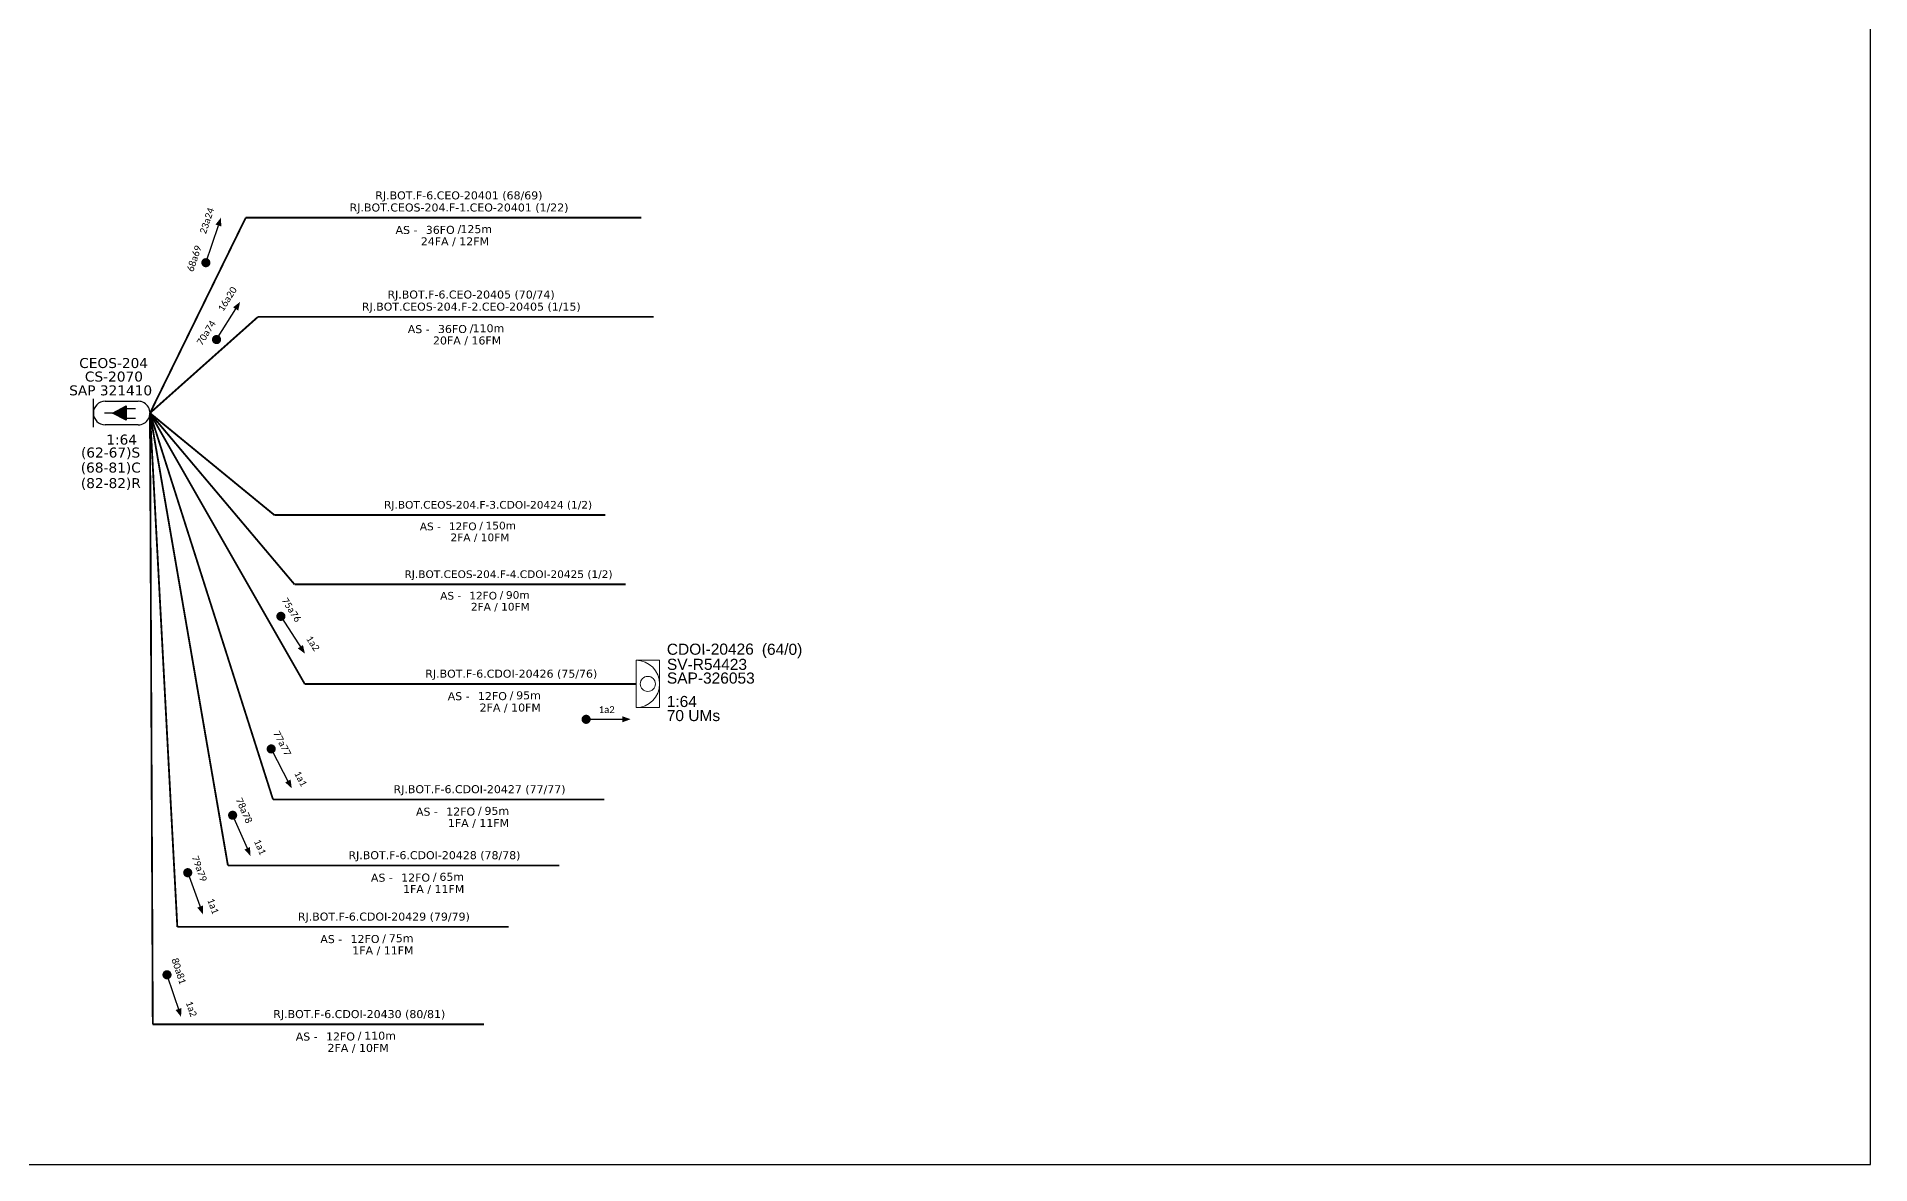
# Model space of a CAD drawing. Extents: x -4 to 837, y 1 to 595.
# Drawn here: x 375.4 to 837.2, y 1.3 to 285.4 of the extents above; entities that cross this region are included whole.
import ezdxf
from ezdxf.enums import TextEntityAlignment as Align

# ---------------------------------------------------------------- set-up
doc = ezdxf.new("R2010")
doc.units = 0
for name, color, linetype, lineweight in [("20.0-LEGENDA DOS CDO'S", 1, 'Continuous', 0), ('20.1-CDO_INTERIOR', 1, 'Continuous', 0), ('40.1-ETIQUETAS', 1, 'Continuous', 20)]:
    doc.layers.add(name, color=color, linetype=linetype, lineweight=lineweight)
for name, color, linetype in [('20.4-CEOS', 1, 'Continuous'), ('CABO OPTICO EXISTENTE', 5, 'Continuous'), ('CAP a instalar', 1, 'Continuous'), ('SETA', 7, 'Continuous')]:
    doc.layers.add(name, color=color, linetype=linetype)
doc.layers.add('DROP DE CLIENTE', color=140, linetype='Continuous', plot=False)
doc.styles.add('ARIAL', font='arial.ttf')
doc.styles.add('siredit', font='verdana.ttf')
doc.linetypes.add('FENCELINE1', pattern='A,0.25,-0.1,[133,ltypeshp.shx,S=0.1,R=0,X=-0.1,Y=0],-0.1,1', length=1.45)

# ---------------------------------------------------------------- blocks, each defined once
blk = doc.blocks.new('ETIQUETA_RS5F')
at = {"layer": '40.1-ETIQUETAS', "color": 0, "style": 'siredit'}
blk.add_text('/', height=1.5, dxfattribs=at).set_placement((1.58, -1.95), align=Align.MIDDLE_RIGHT)
for tag, p in [('ETIQUETA_R_PRIMARIA', (1.21, 4.1)), ('ETIQUETA_R_SECUNDARIA', (1.21, 2.1)), ('F_ATIVAS/F_MORTAS', (1.14, -4.24))]:
    blk.add_attdef(tag, text='', height=1.5, dxfattribs=at).set_placement(p, align=Align.MIDDLE_CENTER)
for tag, p in [('TIPO_CABO', (-6.58, -2.12)), ('CAP_CABO', (0.4, -2.09))]:
    blk.add_attdef(tag, text='', height=1.5, dxfattribs=at).set_placement(p, align=Align.MIDDLE_RIGHT)
blk.add_attdef('METROS', text='', height=1.5, dxfattribs=at).set_placement((2.14, -1.95), align=Align.MIDDLE_LEFT)
for tag, p in [('FUSÃO_1', (0.85, -8.39)), ('FUSÃO_2', (0.85, -10.6)), ('FUSÃO_3', (0.85, -12.93)), ('FUSÃO_4', (0.85, -15.14)), ('FUSÃO_5', (0.85, -17.16))]:
    blk.add_attdef(tag, text='', height=1.5, dxfattribs=at).set_placement(p, align=Align.CENTER)

msp = doc.modelspace()

# ---------------------------------------------------------------- hatches: boundary and pattern name
at = {"layer": 'DROP DE CLIENTE'}
h = msp.add_hatch(color=5, dxfattribs=at)
h.dxf.hatch_style = 1
h.paths.add_polyline_path([(397.95, 192.37), (394.52, 190.55), (397.95, 188.72)])

# ---------------------------------------------------------------- linework, layer by layer
for p, q in [((837.17, 1.26), (837.17, 595.26)), ((-3.83, 1.26), (837.17, 1.26))]:
    msp.add_line(p, q)
at = {"const_width": 1.15}
for points in [[(417.84, 227.88, 1), (418.2, 228.97, 1)], [(420.4, 208.57, 1), (421.01, 209.55, 1)], [(436.6, 139.81, 1), (437.22, 138.84, 1)], [(513.2, 113.38, 1), (514.35, 113.38, 1)], [(434.2, 106.43, 1), (434.74, 105.41, 1)], [(424.53, 89.73, 1), (424.99, 88.68, 1)], [(413.25, 75.28, 1), (413.65, 74.2, 1)], [(408.05, 49.57, 1), (408.41, 48.47, 1)]]:
    msp.add_lwpolyline(points, format="xyb", close=True, dxfattribs=at)
at = {"layer": '20.1-CDO_INTERIOR', "color": 1, "lineweight": 18}
msp.add_lwpolyline([(532.29, 116.35), (532.29, 128.25), (526.34, 128.25), (526.34, 116.35)], close=True, dxfattribs=at)
msp.add_circle((529.32, 122.3), 1.9, dxfattribs=at)
msp.add_arc((526.34, 122.3), 5.95, 270, 90, dxfattribs=at)
at = {"layer": '20.4-CEOS', "color": 5}
for p, q in [((389.69, 186.97), (389.69, 194.13)), ((394.52, 190.55), (392.52, 190.55)), ((392.65, 193.51), (400.98, 193.51)), ((394.52, 190.55), (394.52, 190.55)), ((397.8, 191.73), (400.33, 191.73)), ((400.98, 187.58), (392.65, 187.58)), ((397.8, 189.26), (400.33, 189.26))]:
    msp.add_line(p, q, dxfattribs=at)
for centre, start_param, end_param in [((392.65, 190.55), -0.785398, 2.356194), ((400.98, 190.55), 2.356194, 5.497787)]:
    msp.add_ellipse(centre, major_axis=(-2.1, 2.1), ratio=1, start_param=start_param, end_param=end_param, dxfattribs=at)
at = {"layer": 'CAP a instalar', "color": 7, "linetype": 'FENCELINE1', "ltscale": 12, "const_width": 0.461}
for points in [[(428.06, 239.76), (403.94, 190.54)], [(428.06, 239.76), (527.7, 239.76)], [(431.13, 214.78), (403.94, 190.54)], [(431.13, 214.78), (530.77, 214.78)], [(404.65, 36.54), (403.94, 190.54)], [(410.83, 61.1), (403.94, 190.54)], [(423.57, 76.57), (403.94, 190.54)], [(434.92, 93.2), (403.94, 190.54)], [(434.92, 93.2), (518.35, 93.2)], [(423.57, 76.57), (507, 76.57)], [(410.83, 61.1), (494.26, 61.1)], [(404.65, 36.54), (488.07, 36.54)]]:
    msp.add_lwpolyline(points, dxfattribs=at)
at = {"layer": 'CAP a instalar', "color": 8, "linetype": 'FENCELINE1', "ltscale": 12, "const_width": 0.461}
for points in [[(440.34, 147.38), (403.94, 190.54)], [(403.94, 190.54), (435.25, 164.86)], [(435.25, 164.86), (518.64, 164.86)], [(440.34, 147.38), (523.77, 147.38)]]:
    msp.add_lwpolyline(points, dxfattribs=at)
at = {"layer": 'CAP a instalar', "linetype": 'FENCELINE1', "ltscale": 12, "const_width": 0.461}
for points in [[(442.91, 122.3), (403.94, 190.54)], [(442.91, 122.3), (526.34, 122.3)]]:
    msp.add_lwpolyline(points, dxfattribs=at)
at = {"layer": 'DROP DE CLIENTE', "color": 5}
msp.add_lwpolyline([(397.95, 192.37), (397.95, 188.72), (394.52, 190.55), (397.95, 192.37)], dxfattribs=at)
at = {"layer": 'SETA'}
for points in [[(418.02, 228.43), (421.17, 237.8)], [(420.71, 209.06), (425.95, 217.44)], [(436.91, 139.32), (442.24, 131)], [(513.78, 113.38), (523.68, 113.38)], [(434.47, 105.92), (439.03, 97.15)], [(424.76, 89.2), (428.73, 80.15)], [(413.45, 74.74), (416.83, 65.46)], [(408.23, 49.02), (411.35, 39.64)]]:
    msp.add_lwpolyline(points, dxfattribs=at)
for points in [[(420.44, 238.04), (421.84, 239.8), (421.89, 237.55)], [(424.87, 217.18), (426.64, 218.56), (426.17, 216.37)], [(442.47, 132.09), (442.97, 129.9), (441.18, 131.26)], [(522.88, 114.16), (524.99, 113.4), (522.88, 112.63)], [(439.36, 98.21), (439.65, 95.99), (438, 97.5)], [(429.12, 81.19), (429.27, 78.95), (427.72, 80.57)], [(417.3, 66.47), (417.3, 64.23), (415.85, 65.94)], [(411.84, 40.64), (411.78, 38.4), (410.39, 40.16)]]:
    msp.add_solid(points, dxfattribs=at)

# ---------------------------------------------------------------- block references
at = {"layer": 'CAP a instalar', "color": 7, "linetype": 'FENCELINE1', "ltscale": 7}
ref = msp.add_blockref('ETIQUETA_RS5F', (480.19, 239.51), dxfattribs=dict(at, xscale=1.343316955964207, yscale=1.343316955964207, zscale=1.343316955964207))
ref.add_attrib('ETIQUETA_R_PRIMARIA', 'RJ.BOT.F-6.CEO-20401 (68/69)', dxfattribs={"layer": '40.1-ETIQUETAS', "color": 0, "height": 2.015, "style": 'siredit'}).set_placement((481.73, 245.39), align=Align.MIDDLE_CENTER)
ref.add_attrib('ETIQUETA_R_SECUNDARIA', 'RJ.BOT.CEOS-204.F-1.CEO-20401 (1/22)', dxfattribs={"layer": '40.1-ETIQUETAS', "color": 0, "height": 2.015, "style": 'siredit'}).set_placement((481.78, 242.34), align=Align.MIDDLE_CENTER)
ref.add_attrib('TIPO_CABO', 'AS -', dxfattribs={"layer": '40.1-ETIQUETAS', "color": 0, "height": 2.015, "style": 'siredit'}).set_placement((471.3, 236.67), align=Align.MIDDLE_RIGHT)
ref.add_attrib('CAP_CABO', '36FO', dxfattribs={"layer": '40.1-ETIQUETAS', "color": 0, "height": 2.015, "style": 'siredit'}).set_placement((480.68, 236.7), align=Align.MIDDLE_RIGHT)
ref.add_attrib('METROS', '125m', dxfattribs={"layer": '40.1-ETIQUETAS', "color": 0, "height": 2.015, "style": 'siredit'}).set_placement((482.12, 236.88), align=Align.MIDDLE_LEFT)
ref.add_attrib('F_ATIVAS/F_MORTAS', '24FA / 12FM', dxfattribs={"layer": '40.1-ETIQUETAS', "color": 0, "height": 2.015, "style": 'siredit'}).set_placement((480.73, 233.81), align=Align.MIDDLE_CENTER)
ref = msp.add_blockref('ETIQUETA_RS5F', (483.26, 214.53), dxfattribs=dict(at, xscale=1.343316955964207, yscale=1.343316955964207, zscale=1.343316955964207))
ref.add_attrib('ETIQUETA_R_PRIMARIA', 'RJ.BOT.F-6.CEO-20405 (70/74)', dxfattribs={"layer": '40.1-ETIQUETAS', "color": 0, "height": 2.015, "style": 'siredit'}).set_placement((484.8, 220.41), align=Align.MIDDLE_CENTER)
ref.add_attrib('ETIQUETA_R_SECUNDARIA', 'RJ.BOT.CEOS-204.F-2.CEO-20405 (1/15)', dxfattribs={"layer": '40.1-ETIQUETAS', "color": 0, "height": 2.015, "style": 'siredit'}).set_placement((484.85, 217.36), align=Align.MIDDLE_CENTER)
ref.add_attrib('TIPO_CABO', 'AS -', dxfattribs={"layer": '40.1-ETIQUETAS', "color": 0, "height": 2.015, "style": 'siredit'}).set_placement((474.38, 211.69), align=Align.MIDDLE_RIGHT)
ref.add_attrib('CAP_CABO', '36FO', dxfattribs={"layer": '40.1-ETIQUETAS', "color": 0, "height": 2.015, "style": 'siredit'}).set_placement((483.75, 211.72), align=Align.MIDDLE_RIGHT)
ref.add_attrib('METROS', '110m', dxfattribs={"layer": '40.1-ETIQUETAS', "color": 0, "height": 2.015, "style": 'siredit'}).set_placement((485.19, 211.91), align=Align.MIDDLE_LEFT)
ref.add_attrib('F_ATIVAS/F_MORTAS', '20FA / 16FM', dxfattribs={"layer": '40.1-ETIQUETAS', "color": 0, "height": 2.015, "style": 'siredit'}).set_placement((483.8, 208.83), align=Align.MIDDLE_CENTER)
at = {"layer": 'CAP a instalar', "color": 8, "linetype": 'FENCELINE1', "ltscale": 7}
ref = msp.add_blockref('ETIQUETA_RS5F', (485.73, 164.71), dxfattribs=dict(at, xscale=1.290121604507019, yscale=1.290121604507019, zscale=1.290121604507019))
ref.add_attrib('ETIQUETA_R_SECUNDARIA', 'RJ.BOT.CEOS-204.F-3.CDOI-20424 (1/2)', dxfattribs={"layer": 'CABO OPTICO EXISTENTE', "color": 0, "height": 1.9352, "style": 'siredit'}).set_placement((489.09, 167.43), align=Align.MIDDLE_CENTER)
ref.add_attrib('TIPO_CABO', 'AS -', dxfattribs={"layer": '40.1-ETIQUETAS', "color": 0, "height": 1.935, "style": 'siredit'}).set_placement((477.2, 161.98), align=Align.MIDDLE_RIGHT)
ref.add_attrib('CAP_CABO', '12FO', dxfattribs={"layer": '40.1-ETIQUETAS', "color": 0, "height": 1.935, "style": 'siredit'}).set_placement((486.2, 162.01), align=Align.MIDDLE_RIGHT)
ref.add_attrib('METROS', '150m', dxfattribs={"layer": '40.1-ETIQUETAS', "color": 0, "height": 1.935, "style": 'siredit'}).set_placement((488.46, 162.19), align=Align.MIDDLE_LEFT)
ref.add_attrib('F_ATIVAS/F_MORTAS', '2FA / 10FM', dxfattribs={"layer": '40.1-ETIQUETAS', "color": 0, "height": 1.935, "style": 'siredit'}).set_placement((487.03, 159.23), align=Align.MIDDLE_CENTER)
ref = msp.add_blockref('ETIQUETA_RS5F', (490.86, 147.24), dxfattribs=dict(at, xscale=1.290121604507019, yscale=1.290121604507019, zscale=1.290121604507019))
ref.add_attrib('ETIQUETA_R_SECUNDARIA', 'RJ.BOT.CEOS-204.F-4.CDOI-20425 (1/2)', dxfattribs={"layer": 'CABO OPTICO EXISTENTE', "color": 0, "height": 1.9352, "style": 'siredit'}).set_placement((494.23, 149.95), align=Align.MIDDLE_CENTER)
ref.add_attrib('TIPO_CABO', 'AS -', dxfattribs={"layer": '40.1-ETIQUETAS', "color": 0, "height": 1.935, "style": 'siredit'}).set_placement((482.33, 144.51), align=Align.MIDDLE_RIGHT)
ref.add_attrib('CAP_CABO', '12FO', dxfattribs={"layer": '40.1-ETIQUETAS', "color": 0, "height": 1.935, "style": 'siredit'}).set_placement((491.34, 144.54), align=Align.MIDDLE_RIGHT)
ref.add_attrib('METROS', '90m', dxfattribs={"layer": '40.1-ETIQUETAS', "color": 0, "height": 1.935, "style": 'siredit'}).set_placement((493.59, 144.72), align=Align.MIDDLE_LEFT)
ref.add_attrib('F_ATIVAS/F_MORTAS', '2FA / 10FM', dxfattribs={"layer": '40.1-ETIQUETAS', "color": 0, "height": 1.935, "style": 'siredit'}).set_placement((492.17, 141.76), align=Align.MIDDLE_CENTER)
at = {"layer": 'CAP a instalar', "color": 1, "linetype": 'FENCELINE1', "ltscale": 7}
ref = msp.add_blockref('ETIQUETA_RS5F', (493.33, 122.05), dxfattribs=dict(at, xscale=1.34331695596316, yscale=1.34331695596316, zscale=1.34331695596316))
ref.add_attrib('ETIQUETA_R_SECUNDARIA', 'RJ.BOT.F-6.CDOI-20426 (75/76)', dxfattribs={"layer": 'CABO OPTICO EXISTENTE', "color": 0, "height": 2.015, "style": 'siredit'}).set_placement((494.92, 124.88), align=Align.MIDDLE_CENTER)
ref.add_attrib('TIPO_CABO', 'AS -', dxfattribs={"layer": '40.1-ETIQUETAS', "color": 0, "height": 2.015, "style": 'siredit'}).set_placement((484.44, 119.21), align=Align.MIDDLE_RIGHT)
ref.add_attrib('CAP_CABO', '12FO', dxfattribs={"layer": '40.1-ETIQUETAS', "color": 0, "height": 2.015, "style": 'siredit'}).set_placement((493.82, 119.24), align=Align.MIDDLE_RIGHT)
ref.add_attrib('METROS', '95m', dxfattribs={"layer": '40.1-ETIQUETAS', "color": 0, "height": 2.015, "style": 'siredit'}).set_placement((496.16, 119.43), align=Align.MIDDLE_LEFT)
ref.add_attrib('F_ATIVAS/F_MORTAS', '2FA / 10FM', dxfattribs={"layer": '40.1-ETIQUETAS', "color": 0, "height": 2.015, "style": 'siredit'}).set_placement((494.67, 116.35), align=Align.MIDDLE_CENTER)
at = {"layer": 'CAP a instalar', "color": 7, "linetype": 'FENCELINE1', "ltscale": 7}
ref = msp.add_blockref('ETIQUETA_RS5F', (485.34, 92.95), dxfattribs=dict(at, xscale=1.34331695596316, yscale=1.34331695596316, zscale=1.34331695596316))
ref.add_attrib('ETIQUETA_R_SECUNDARIA', 'RJ.BOT.F-6.CDOI-20427 (77/77)', dxfattribs={"layer": 'CABO OPTICO EXISTENTE', "color": 0, "height": 2.015, "style": 'siredit'}).set_placement((486.93, 95.78), align=Align.MIDDLE_CENTER)
ref.add_attrib('TIPO_CABO', 'AS -', dxfattribs={"layer": '40.1-ETIQUETAS', "color": 0, "height": 2.015, "style": 'siredit'}).set_placement((476.45, 90.11), align=Align.MIDDLE_RIGHT)
ref.add_attrib('CAP_CABO', '12FO', dxfattribs={"layer": '40.1-ETIQUETAS', "color": 0, "height": 2.015, "style": 'siredit'}).set_placement((485.83, 90.14), align=Align.MIDDLE_RIGHT)
ref.add_attrib('METROS', '95m', dxfattribs={"layer": '40.1-ETIQUETAS', "color": 0, "height": 2.015, "style": 'siredit'}).set_placement((488.18, 90.32), align=Align.MIDDLE_LEFT)
ref.add_attrib('F_ATIVAS/F_MORTAS', '1FA / 11FM', dxfattribs={"layer": '40.1-ETIQUETAS', "color": 0, "height": 2.015, "style": 'siredit'}).set_placement((486.67, 87.25), align=Align.MIDDLE_CENTER)
ref = msp.add_blockref('ETIQUETA_RS5F', (473.99, 76.32), dxfattribs=dict(at, xscale=1.34331695596316, yscale=1.34331695596316, zscale=1.34331695596316))
ref.add_attrib('ETIQUETA_R_SECUNDARIA', 'RJ.BOT.F-6.CDOI-20428 (78/78)', dxfattribs={"layer": 'CABO OPTICO EXISTENTE', "color": 0, "height": 2.015, "style": 'siredit'}).set_placement((475.58, 79.15), align=Align.MIDDLE_CENTER)
ref.add_attrib('TIPO_CABO', 'AS -', dxfattribs={"layer": '40.1-ETIQUETAS', "color": 0, "height": 2.015, "style": 'siredit'}).set_placement((465.1, 73.48), align=Align.MIDDLE_RIGHT)
ref.add_attrib('CAP_CABO', '12FO', dxfattribs={"layer": '40.1-ETIQUETAS', "color": 0, "height": 2.015, "style": 'siredit'}).set_placement((474.48, 73.51), align=Align.MIDDLE_RIGHT)
ref.add_attrib('METROS', '65m', dxfattribs={"layer": '40.1-ETIQUETAS', "color": 0, "height": 2.015, "style": 'siredit'}).set_placement((476.83, 73.7), align=Align.MIDDLE_LEFT)
ref.add_attrib('F_ATIVAS/F_MORTAS', '1FA / 11FM', dxfattribs={"layer": '40.1-ETIQUETAS', "color": 0, "height": 2.015, "style": 'siredit'}).set_placement((475.38, 70.62), align=Align.MIDDLE_CENTER)
ref = msp.add_blockref('ETIQUETA_RS5F', (461.25, 60.85), dxfattribs=dict(at, xscale=1.34331695596316, yscale=1.34331695596316, zscale=1.34331695596316))
ref.add_attrib('ETIQUETA_R_SECUNDARIA', 'RJ.BOT.F-6.CDOI-20429 (79/79)', dxfattribs={"layer": 'CABO OPTICO EXISTENTE', "color": 0, "height": 2.015, "style": 'siredit'}).set_placement((462.84, 63.68), align=Align.MIDDLE_CENTER)
ref.add_attrib('TIPO_CABO', 'AS -', dxfattribs={"layer": '40.1-ETIQUETAS', "color": 0, "height": 2.015, "style": 'siredit'}).set_placement((452.36, 58.01), align=Align.MIDDLE_RIGHT)
ref.add_attrib('CAP_CABO', '12FO', dxfattribs={"layer": '40.1-ETIQUETAS', "color": 0, "height": 2.015, "style": 'siredit'}).set_placement((461.74, 58.04), align=Align.MIDDLE_RIGHT)
ref.add_attrib('METROS', '75m', dxfattribs={"layer": '40.1-ETIQUETAS', "color": 0, "height": 2.015, "style": 'siredit'}).set_placement((464.09, 58.23), align=Align.MIDDLE_LEFT)
ref.add_attrib('F_ATIVAS/F_MORTAS', '1FA / 11FM', dxfattribs={"layer": '40.1-ETIQUETAS', "color": 0, "height": 2.015, "style": 'siredit'}).set_placement((462.6, 55.15), align=Align.MIDDLE_CENTER)
ref = msp.add_blockref('ETIQUETA_RS5F', (455.06, 36.29), dxfattribs=dict(at, xscale=1.34331695596316, yscale=1.34331695596316, zscale=1.34331695596316))
ref.add_attrib('ETIQUETA_R_SECUNDARIA', 'RJ.BOT.F-6.CDOI-20430 (80/81)', dxfattribs={"layer": 'CABO OPTICO EXISTENTE', "color": 0, "height": 2.015, "style": 'siredit'}).set_placement((456.65, 39.12), align=Align.MIDDLE_CENTER)
ref.add_attrib('TIPO_CABO', 'AS -', dxfattribs={"layer": '40.1-ETIQUETAS', "color": 0, "height": 2.015, "style": 'siredit'}).set_placement((446.18, 33.45), align=Align.MIDDLE_RIGHT)
ref.add_attrib('CAP_CABO', '12FO', dxfattribs={"layer": '40.1-ETIQUETAS', "color": 0, "height": 2.015, "style": 'siredit'}).set_placement((455.56, 33.48), align=Align.MIDDLE_RIGHT)
ref.add_attrib('METROS', '110m', dxfattribs={"layer": '40.1-ETIQUETAS', "color": 0, "height": 2.015, "style": 'siredit'}).set_placement((457.9, 33.67), align=Align.MIDDLE_LEFT)
ref.add_attrib('F_ATIVAS/F_MORTAS', '2FA / 10FM', dxfattribs={"layer": '40.1-ETIQUETAS', "color": 0, "height": 2.015, "style": 'siredit'}).set_placement((456.36, 30.59), align=Align.MIDDLE_CENTER)

# ---------------------------------------------------------------- texts
at = {"char_height": 1.725, "width": 29.162, "attachment_point": 5}
for s, insert, rotation in [('\\C7;\\fCalibri|b0|i0|c0|p34;23a24', (418.28, 238.99), 71.4289), ('\\C7;\\fCalibri|b0|i0|c0|p34;68a69', (415.09, 229.47), 71.4289), ('\\C7;\\fCalibri|b0|i0|c0|p34;16a20', (423.42, 219.27), 57.9675), ('\\C7;\\fCalibri|b0|i0|c0|p34;70a74', (418.1, 210.76), 57.9675), ('\\C7;\\fCalibri|b0|i0|c0|p34;75a76', (439.56, 140.96), 302.6464), ('\\C7;\\fCalibri|b0|i0|c0|p34;1a2', (444.98, 132.5), 302.6464), ('\\C7;\\fCalibri|b0|i0|c0|p34;77a77', (437.26, 107.3), 297.5001), ('\\C7;\\fCalibri|b0|i0|c0|p34;1a1', (441.89, 98.4), 297.5001), ('\\C7;\\fCalibri|b0|i0|c0|p34;78a78', (427.63, 90.4), 293.6688), ('\\C7;\\fCalibri|b0|i0|c0|p34;79a79', (416.39, 75.76), 290.0173), ('\\C7;\\fCalibri|b0|i0|c0|p34;1a1', (431.66, 81.2), 293.6688), ('\\C7;\\fCalibri|b0|i0|c0|p34;1a1', (419.83, 66.32), 290.0173), ('\\C7;\\fCalibri|b0|i0|c0|p34;80a81', (411.2, 49.95), 288.4154), ('\\C7;\\fCalibri|b0|i0|c0|p34;1a2', (414.37, 40.42), 288.4154)]:
    msp.add_mtext(s, dxfattribs=dict(at, insert=insert, rotation=rotation))
at = {"insert": (518.96, 115.83), "char_height": 1.7275, "width": 29.2052, "attachment_point": 5}
msp.add_mtext('\\C7;\\fCalibri|b0|i0|c0|p34;1a2', dxfattribs=at)
at = {"layer": "20.0-LEGENDA DOS CDO'S", "color": 1, "style": 'ARIAL'}
for s, rotation, p in [('CDOI-20426', 0.118, (534.11, 129.64)), ('SAP-326053', 359.9724, (534.11, 122.39)), ('SV-R54423', 359.9724, (534.12, 125.84)), ('70 UMs', 359.9724, (534.08, 112.94)), ('1:64', 359.9724, (534.08, 116.48))]:
    msp.add_text(s, height=2.793, rotation=rotation, dxfattribs=at).set_placement(p)
msp.add_text('(64/0)', height=2.793, rotation=359.9724, dxfattribs=at).set_placement((563.12, 129.63), align=Align.CENTER)
at = {"layer": '20.4-CEOS', "color": 5, "style": 'siredit'}
for s, p in [('CEOS-204', (394.79, 204.41)), ('CS-2070', (394.86, 201)), ('SAP 321410', (394.04, 197.52)), ('1:64', (396.81, 185.12)), ('(62-67)S', (394.02, 181.86)), ('(68-81)C', (394.07, 178.07)), ('(82-82)R', (394.09, 174.15))]:
    msp.add_text(s, height=2.514, dxfattribs=at).set_placement(p, align=Align.TOP_CENTER)

doc.saveas('drawing.dxf')
